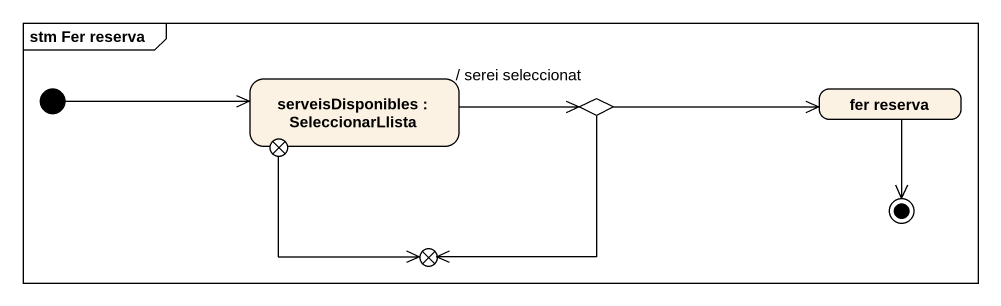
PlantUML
@startuml
mainframe stm Fer reserva
hide empty description
state "serveisDisponibles : SeleccionarLlista" as serveisDisponibles
state choice1 <<choice>>
state "fer reserva" as fer_reserva
state exit1 <<choice>>
state exit2 <<choice>>
[*] -right-> serveisDisponibles
serveisDisponibles -right-> choice1 : / serei seleccionat
choice1 -right-> fer_reserva
choice1 --> exit2
exit1 --> exit2
fer_reserva --> [*]
@enduml
